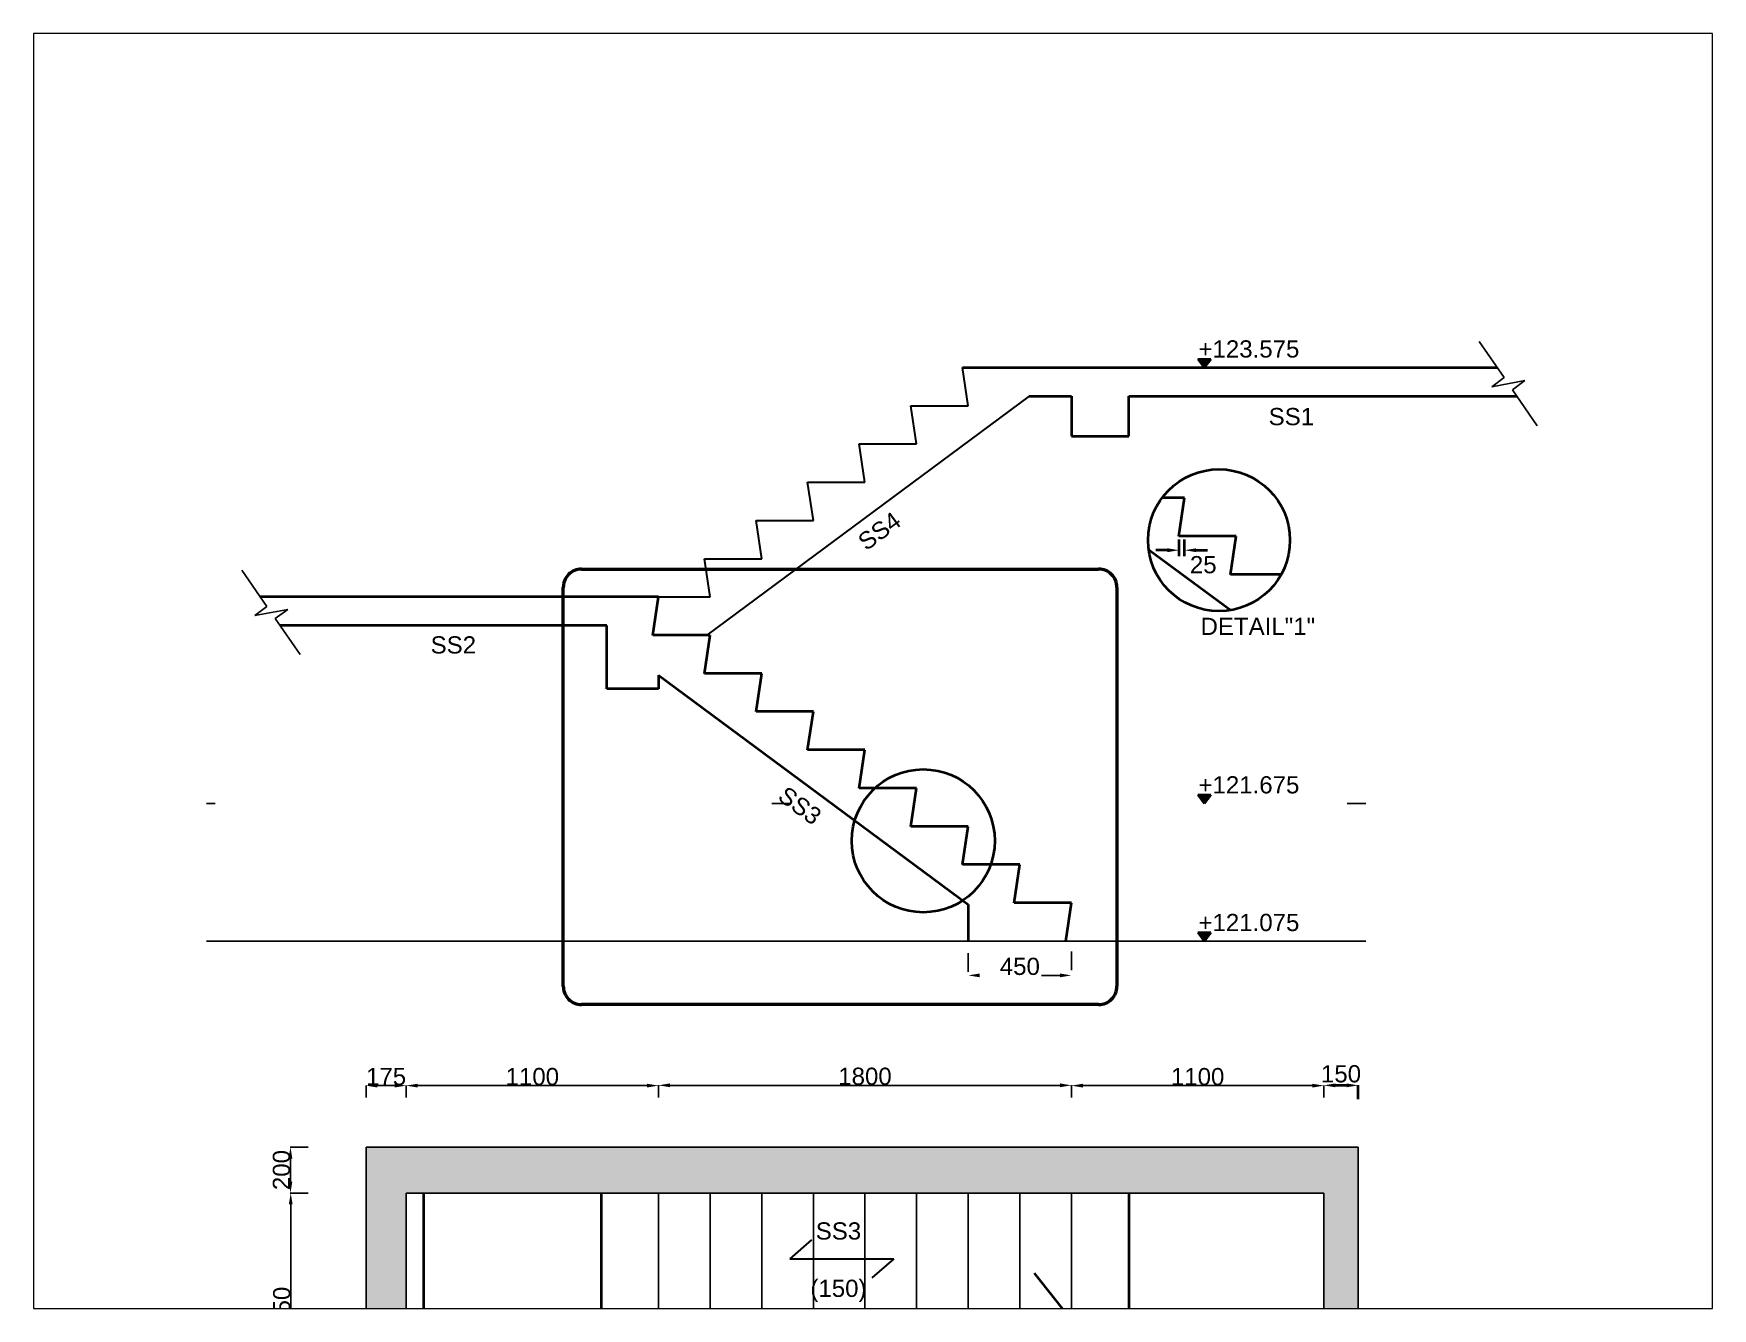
# Paper-space layout 'Layout1' of a CAD drawing. Header units: millimetres. Extents: x 0 to 257, y 0 to 195.
# The model-space entities are those that its viewports show. They can reach past a viewport. Long polylines and large blocks are cut down to what shows.
import ezdxf

# ---------------------------------------------------------------- set-up
doc = ezdxf.new("R2010")
doc.units = ezdxf.units.MM
doc.linetypes.add('ACAD_ISO02W100', pattern=[15, 12, -3])
doc.linetypes.add('ACAD_ISO07W100', pattern=[3, 0, -3])
doc.layers.get('0').update_dxf_attribs({"lineweight": 25})
for name, color, linetype, lineweight in [('sb', 40, 'Continuous', 40), ('ss', 110, 'Continuous', 40), ('stairs', 10, 'Continuous', 40)]:
    doc.layers.add(name, color=color, linetype=linetype, lineweight=lineweight)
doc.layers.add('Size', color=180, linetype='Continuous', lineweight=40, plot=False)
doc.styles.get("Standard").update_dxf_attribs({"font": 'arial.ttf'})
doc.dimstyles.new('ISO-25', dxfattribs={"dimtxt": 75, "dimasz": 50, "dimexe": 1.25, "dimexo": 0.625, "dimtad": 1, "dimtxsty": 'Standard', "dimcen": 2.5, "dimadec": 0, "dimazin": 0, "dimtfac": 1, "dimtmove": 2, "dimatfit": 3, "dimfxl": 1, "dimarcsym": 0})

# ---------------------------------------------------------------- blocks, each defined once
blk = doc.blocks.new('*D4')
at = {"layer": 'Defpoints', "color": 0, "linetype": 'ACAD_ISO07W100', "transparency": 16777216}
for p in [(2265.7, 709.6), (2715.7, 717), (2265.7, 612.7)]:
    blk.add_point(p, dxfattribs=at)
at = {"layer": 'Size', "color": 0, "linetype": 'ACAD_ISO07W100', "lineweight": -2, "transparency": 16777216}
for p, q in [((2265.7, 708.9), (2265.7, 611.5)), ((2715.7, 716.3), (2715.7, 611.5)), ((2665.7, 612.7), (2315.7, 612.7))]:
    blk.add_line(p, q, dxfattribs=at)
at = {"layer": 'Size', "color": 0, "linetype": 'ACAD_ISO07W100', "transparency": 16777216}
for points in [[(2315.7, 621), (2315.7, 604.4), (2265.7, 612.7)], [(2665.7, 621), (2665.7, 604.4), (2715.7, 612.7)]]:
    blk.add_solid(points, dxfattribs=at)
at = {"layer": 'Size', "color": 0, "linetype": 'ACAD_ISO07W100', "transparency": 16777216, "insert": (2490.7, 651.6), "char_height": 75, "attachment_point": 5}
blk.add_mtext('450', dxfattribs=at)
blk = doc.blocks.new('*D7')
at = {"layer": 'Defpoints', "color": 0, "transparency": 16777216}
for p in [(-184.3, 80.6), (915.7, 132.3), (915.7, 80.6)]:
    blk.add_point(p, dxfattribs=at)
at = {"layer": 'Size', "color": 0, "lineweight": -2, "transparency": 16777216}
for p, q in [((-184.3, 81.2), (-184.3, 133.5)), ((-134.3, 132.3), (865.7, 132.3)), ((915.7, 81.2), (915.7, 133.5))]:
    blk.add_line(p, q, dxfattribs=at)
at = {"layer": 'Size', "color": 0, "transparency": 16777216}
for points in [[(-134.3, 140.6), (-134.3, 124), (-184.3, 132.3)], [(865.7, 140.6), (865.7, 124), (915.7, 132.3)]]:
    blk.add_solid(points, dxfattribs=at)
at = {"layer": 'Size', "color": 0, "transparency": 16777216, "insert": (365.7, 171.2), "char_height": 75, "attachment_point": 5}
blk.add_mtext('1100', dxfattribs=at)
blk = doc.blocks.new('*D8')
at = {"layer": 'Defpoints', "color": 0, "transparency": 16777216}
for p in [(915.7, 80.6), (2715.7, 133.5), (2715.7, 80.6)]:
    blk.add_point(p, dxfattribs=at)
at = {"layer": 'Size', "color": 0, "lineweight": -2, "transparency": 16777216}
for p, q in [((915.7, 81.2), (915.7, 134.8)), ((965.7, 133.5), (2665.7, 133.5)), ((2715.7, 81.2), (2715.7, 134.8))]:
    blk.add_line(p, q, dxfattribs=at)
at = {"layer": 'Size', "color": 0, "transparency": 16777216}
for points in [[(965.7, 141.9), (965.7, 125.2), (915.7, 133.5)], [(2665.7, 141.9), (2665.7, 125.2), (2715.7, 133.5)]]:
    blk.add_solid(points, dxfattribs=at)
at = {"layer": 'Size', "color": 0, "transparency": 16777216, "insert": (1815.7, 172.5), "char_height": 75, "attachment_point": 5}
blk.add_mtext('1800', dxfattribs=at)
blk = doc.blocks.new('*D9')
at = {"layer": 'Defpoints', "color": 0, "transparency": 16777216}
for p in [(2715.7, 132.1), (2715.7, 80.6), (3815.7, 80.6)]:
    blk.add_point(p, dxfattribs=at)
at = {"layer": 'Size', "color": 0, "lineweight": -2, "transparency": 16777216}
for p, q in [((2715.7, 81.2), (2715.7, 133.4)), ((3765.7, 132.1), (2765.7, 132.1)), ((3815.7, 81.2), (3815.7, 133.4))]:
    blk.add_line(p, q, dxfattribs=at)
at = {"layer": 'Size', "color": 0, "transparency": 16777216}
for points in [[(2765.7, 140.4), (2765.7, 123.8), (2715.7, 132.1)], [(3765.7, 140.4), (3765.7, 123.8), (3815.7, 132.1)]]:
    blk.add_solid(points, dxfattribs=at)
at = {"layer": 'Size', "color": 0, "transparency": 16777216, "insert": (3265.7, 171), "char_height": 75, "attachment_point": 5}
blk.add_mtext('1100', dxfattribs=at)
blk = doc.blocks.new('*D12')
at = {"layer": 'Defpoints', "color": 0, "transparency": 16777216}
for p in [(-359.3, 132.3), (-359.3, 80.6), (-184.3, 80.6)]:
    blk.add_point(p, dxfattribs=at)
at = {"layer": 'Size', "color": 0, "lineweight": -2, "transparency": 16777216}
for p, q in [((-359.3, 81.2), (-359.3, 133.5)), ((-234.3, 132.3), (-309.3, 132.3)), ((-184.3, 81.2), (-184.3, 133.5))]:
    blk.add_line(p, q, dxfattribs=at)
at = {"layer": 'Size', "color": 0, "transparency": 16777216}
for points in [[(-309.3, 140.6), (-309.3, 124), (-359.3, 132.3)], [(-234.3, 140.6), (-234.3, 124), (-184.3, 132.3)]]:
    blk.add_solid(points, dxfattribs=at)
at = {"layer": 'Size', "color": 0, "transparency": 16777216, "insert": (-271.8, 171.2), "char_height": 75, "attachment_point": 5}
blk.add_mtext('175', dxfattribs=at)
blk = doc.blocks.new('*D13')
at = {"layer": 'Defpoints', "color": 0, "transparency": 16777216}
for p in [(-611.3, -335.8), (-687.4, -1385.8), (-611.3, -1385.8)]:
    blk.add_point(p, dxfattribs=at)
at = {"layer": 'Size', "color": 0, "lineweight": -2, "transparency": 16777216}
for p, q in [((-611.9, -335.8), (-688.7, -335.8)), ((-687.4, -385.8), (-687.4, -1335.8)), ((-611.9, -1385.8), (-688.7, -1385.8))]:
    blk.add_line(p, q, dxfattribs=at)
at = {"layer": 'Size', "color": 0, "transparency": 16777216}
for points in [[(-695.8, -385.8), (-679.1, -385.8), (-687.4, -335.8)], [(-695.8, -1335.8), (-679.1, -1335.8), (-687.4, -1385.8)]]:
    blk.add_solid(points, dxfattribs=at)
at = {"layer": 'Size', "color": 0, "transparency": 16777216, "insert": (-726.3, -860.8), "char_height": 75, "attachment_point": 5, "rotation": 90}
blk.add_mtext('1050', dxfattribs=at)
blk = doc.blocks.new('*D16')
at = {"layer": 'Defpoints', "color": 0, "transparency": 16777216}
for p in [(-688.7, -135.8), (-611.3, -135.8), (-611.3, -335.8)]:
    blk.add_point(p, dxfattribs=at)
at = {"layer": 'Size', "color": 0, "lineweight": -2, "transparency": 16777216}
for p, q in [((-611.9, -135.8), (-689.9, -135.8)), ((-688.7, -285.8), (-688.7, -185.8)), ((-611.9, -335.8), (-689.9, -335.8))]:
    blk.add_line(p, q, dxfattribs=at)
at = {"layer": 'Size', "color": 0, "transparency": 16777216}
for points in [[(-697, -185.8), (-680.3, -185.8), (-688.7, -135.8)], [(-697, -285.8), (-680.3, -285.8), (-688.7, -335.8)]]:
    blk.add_solid(points, dxfattribs=at)
at = {"layer": 'Size', "color": 0, "transparency": 16777216, "insert": (-727.6, -235.8), "char_height": 75, "attachment_point": 5, "rotation": 90}
blk.add_mtext('200', dxfattribs=at)

msp = doc.modelspace()

# ---------------------------------------------------------------- hatches: boundary and pattern name
h = msp.add_hatch()
h.set_pattern_fill('AR-CONC', color=256)
h.paths.add_polyline_path([(3965.7, -135.829), (-359.3, -135.829), (-359.3, -2735.829), (2715.7, -2735.829), (2715.7, -2585.829), (-184.3, -2585.829), (-184.3, -335.829), (3815.7, -335.829), (3815.7, -2735.829), (3965.7, -2735.829)])
at = {"layer": 'Size', "linetype": 'ACAD_ISO07W100'}
h = msp.add_hatch(color=256, dxfattribs=at)
h.dxf.hatch_style = 1
h.paths.add_polyline_path([(3323.561, 3299.075), (3265.987, 3299.075), (3294.774, 3262.42)])
h = msp.add_hatch(color=256, dxfattribs=at)
h.dxf.hatch_style = 1
h.paths.add_polyline_path([(3323.561, 1399.075), (3265.987, 1399.075), (3294.774, 1362.42)])
h = msp.add_hatch(color=256, dxfattribs=at)
h.dxf.hatch_style = 1
h.paths.add_polyline_path([(3323.561, 799.075), (3265.987, 799.075), (3294.774, 762.42)])

# ---------------------------------------------------------------- linework, layer by layer
for p, q in [((4492.602, 3375.8), (4601.392, 3218.118)), ((4601.392, 3218.118), (4547.918, 3178.383)), ((4547.918, 3178.383), (4691.742, 3205.232)), ((4691.742, 3205.232), (4637.89, 3165.217)), ((4637.89, 3165.217), (4745.995, 3008.527)), ((-899.841, 2378.592), (-791.051, 2220.91)), ((-791.051, 2220.91), (-844.525, 2181.175)), ((-844.525, 2181.175), (-700.701, 2208.024)), ((-700.701, 2208.024), (-754.553, 2168.009)), ((-754.553, 2168.009), (-646.448, 2011.319)), ((3998.396, 762.42), (-1054.942, 762.42)), ((-359.3, -135.829), (-359.3, -2735.829)), ((-359.3, -135.829), (3965.7, -135.829)), ((3965.7, -135.829), (3965.7, -2735.829)), ((-184.3, -335.829), (3815.7, -335.829)), ((-184.3, -335.829), (-184.3, -2585.829)), ((915.7, -335.829), (915.7, -1535.829)), ((1140.7, -335.829), (1140.7, -1385.829)), ((1365.7, -335.829), (1365.7, -1385.829)), ((1590.7, -335.829), (1590.7, -1385.829)), ((1815.7, -335.829), (1815.7, -1385.829)), ((2040.7, -335.829), (2040.7, -1385.829)), ((2265.7, -335.829), (2265.7, -1385.829)), ((2490.7, -335.829), (2490.7, -1385.829)), ((2715.7, -335.829), (2715.7, -1535.829)), ((3815.7, -335.829), (3815.7, -2735.829))]:
    msp.add_line(p, q)
at = {"linetype": 'ACAD_ISO07W100'}
msp.add_line((3998.396, 1362.42), (-1054.942, 1362.42), dxfattribs=at)
at = {"linetype": 'ACAD_ISO02W100', "lineweight": 50}
msp.add_lwpolyline([(580.442, 2383.886), (2834.064, 2383.886, -0.41421356), (2914.064, 2303.886), (2914.064, 565.53, -0.41421356), (2834.064, 485.53), (580.442, 485.53, -0.41421356), (500.442, 565.53), (500.442, 2303.886, -0.41421356)], format="xyb", close=True, dxfattribs=at)
at = {"layer": 'sb'}
for p, q in [((2715.7, 3137.42), (2715.7, 2962.42)), ((2965.7, 2962.42), (2965.7, 3137.42)), ((2715.7, 2962.42), (2965.7, 2962.42)), ((690.7, 1862.42), (690.7, 2137.42)), ((915.7, 1921.679), (915.7, 1862.42)), ((915.7, 1862.42), (690.7, 1862.42))]:
    msp.add_line(p, q, dxfattribs=at)
at = {"layer": 'sb', "linetype": 'ACAD_ISO02W100'}
for p, q in [((-109.3, -335.829), (-109.3, -2585.829)), ((665.7, -335.829), (665.7, -2585.829)), ((2965.7, -335.829), (2965.7, -2585.829))]:
    msp.add_line(p, q, dxfattribs=at)
at = {"layer": 'Size'}
for p, q in [((3265.987, 3299.075), (3294.774, 3262.42)), ((3323.561, 3299.075), (3294.774, 3262.42)), ((3184.077, 2512.301), (3184.077, 2439.279)), ((3209.077, 2439.917), (3209.077, 2512.303)), ((3134.077, 2465.861), (3084.077, 2465.861)), ((3259.077, 2465.861), (3309.077, 2465.861)), ((3265.987, 1399.075), (3294.774, 1362.42)), ((3323.561, 1399.075), (3294.774, 1362.42)), ((3265.987, 799.075), (3294.774, 762.42)), ((3323.561, 799.075), (3294.774, 762.42)), ((3915.7, 133.354), (3865.7, 133.354)), ((3965.7, 73.071), (3965.7, 134.604))]:
    msp.add_line(p, q, dxfattribs=at)
at = {"layer": 'Size', "lineweight": 30}
for p, q in [((1583.303, -540.171), (1487.559, -623.21)), ((1487.559, -623.21), (1940.99, -623.21)), ((1940.99, -623.21), (1845.245, -706.25))]:
    msp.add_line(p, q, dxfattribs=at)
at = {"layer": 'Size'}
for points in [[(3265.987, 3299.075), (3323.561, 3299.075)], [(3265.987, 1399.075), (3323.561, 1399.075)], [(3265.987, 799.075), (3323.561, 799.075)]]:
    msp.add_lwpolyline(points, dxfattribs=at)
at = {"layer": 'Size', "linetype": 'ACAD_ISO07W100'}
for points in [[(3134.077, 2474.194), (3134.077, 2457.528), (3184.077, 2465.861)], [(3259.077, 2474.194), (3259.077, 2457.528), (3209.077, 2465.861)]]:
    msp.add_solid(points, dxfattribs=at)
at = {"layer": 'Size'}
for points in [[(3865.7, 141.687), (3865.7, 125.02), (3815.7, 133.354)], [(3915.7, 141.687), (3915.7, 125.02), (3965.7, 133.354)]]:
    msp.add_solid(points, dxfattribs=at)
at = {"layer": 'ss'}
for p, q in [((2240.7, 3262.42), (4570.826, 3262.42)), ((2531.951, 3137.42), (2715.7, 3137.42)), ((2965.7, 3137.42), (4657.067, 3137.42)), ((915.7, 2262.42), (-819.69, 2262.42)), ((690.7, 2137.42), (-733.449, 2137.42))]:
    msp.add_line(p, q, dxfattribs=at)
at = {"layer": 'stairs', "linetype": 'ACAD_ISO02W100', "lineweight": 30}
for p, q in [((2265.7, 3095.754), (2240.7, 3262.42)), ((2531.951, 3137.42), (1125.701, 2095.754)), ((2040.7, 2929.087), (2015.7, 3095.754)), ((2015.7, 3095.754), (2265.7, 3095.754)), ((1815.7, 2762.42), (1790.7, 2929.087)), ((1790.7, 2929.087), (2040.7, 2929.087)), ((1590.7, 2595.754), (1565.7, 2762.42)), ((1565.7, 2762.42), (1815.7, 2762.42)), ((1365.7, 2429.087), (1340.7, 2595.754)), ((1340.7, 2595.754), (1590.7, 2595.754)), ((1140.7, 2262.42), (1115.7, 2429.087)), ((1115.7, 2429.087), (1365.7, 2429.087)), ((915.7, 2262.42), (1140.7, 2262.42))]:
    msp.add_line(p, q, dxfattribs=at)
at = {"layer": 'stairs'}
for p, q in [((3209.077, 2693.878), (3110.526, 2693.878)), ((3184.077, 2527.212), (3209.077, 2693.878)), ((3434.077, 2527.212), (3184.077, 2527.212)), ((3434.077, 2527.212), (3184.077, 2527.212)), ((3409.077, 2360.545), (3434.077, 2527.212)), ((3052.132, 2469.393), (3409.851, 2204.416)), ((3629.883, 2360.545), (3409.077, 2360.545)), ((890.7, 2095.754), (915.7, 2262.42)), ((1140.7, 2095.754), (890.7, 2095.754)), ((1115.7, 1929.087), (1140.7, 2095.754)), ((915.7, 1921.679), (2265.7, 921.68)), ((1365.7, 1929.087), (1115.7, 1929.087)), ((1340.7, 1762.42), (1365.7, 1929.087)), ((1590.7, 1762.42), (1340.7, 1762.42)), ((1565.7, 1595.754), (1590.7, 1762.42)), ((1815.7, 1595.754), (1565.7, 1595.754)), ((1790.7, 1429.087), (1815.7, 1595.754)), ((2040.7, 1429.087), (1790.7, 1429.087)), ((2015.7, 1262.42), (2040.7, 1429.087)), ((2265.7, 1262.42), (2015.7, 1262.42)), ((2240.7, 1095.754), (2265.7, 1262.42)), ((2490.7, 1095.754), (2240.7, 1095.754)), ((2465.7, 929.087), (2490.7, 1095.754)), ((2265.7, 921.68), (2265.7, 762.42)), ((2715.7, 929.087), (2465.7, 929.087)), ((2690.7, 762.42), (2715.7, 929.087)), ((2694.606, -861.81), (2554.039, -684.795)), ((577.967, -2062.287), (577.967, -861.81)), ((577.967, -861.81), (2694.606, -861.81)), ((2694.606, -861.81), (2554.039, -1038.825))]:
    msp.add_line(p, q, dxfattribs=at)
for centre, radius in [((3358.809, 2509.458), 309.283), ((2069.773, 1199.202), 311.687)]:
    msp.add_circle(centre, radius, dxfattribs=at)

# ---------------------------------------------------------------- texts
at = {"layer": 'Size', "linetype": 'ACAD_ISO07W100', "char_height": 75, "attachment_point": 1}
for s, gutter_width, insert in [('+123.575', 80.155, (3269.367, 3380.859)), ('SS1', 80.155, (3575.313, 3085.96)), ('DETAIL"1"', 437.818, (3278.459, 2171.5)), ('SS2', 80.155, (-77.538, 2090.771)), ('+121.675', 80.155, (3269.367, 1480.859)), ('+121.075', 80.155, (3269.367, 880.859))]:
    msp.add_mtext_dynamic_manual_height_columns(s, width=123.67931, gutter_width=gutter_width, heights=[79.452], dxfattribs=dict(at, insert=insert))
at = {"layer": 'Size', "linetype": 'ACAD_ISO07W100', "char_height": 75, "attachment_point": 5}
for s, insert, rotation in [('SS4', (1878.711, 2549.242), 36.5288554), ('SS3', (1531.827, 1352.654), 323.4711446)]:
    msp.add_mtext(s, dxfattribs=dict(at, insert=insert, rotation=rotation))
for s, insert in [('25', (3290.107, 2402.404)), ('SS3\\P\\P(150)', (1700.094, -637.522))]:
    msp.add_mtext(s, dxfattribs=dict(at, insert=insert))
at = {"layer": 'Size', "insert": (3890.7, 183.354), "char_height": 75, "attachment_point": 5}
msp.add_mtext('150', dxfattribs=at)

# ---------------------------------------------------------------- dimensions: what is measured, and where the dimension line sits
at = {"layer": 'Size', "linetype": 'ACAD_ISO07W100'}
dim = msp.add_linear_dim(base=(2265.7, 612.716), p1=(2715.7, 716.967), p2=(2265.7, 709.559), dimstyle='ISO-25', dxfattribs=at)
dim.commit()
dim.dimension.update_dxf_attribs({"geometry": '*D4', "text_midpoint": (2490.7, 651.633)})
at = {"layer": 'Size'}
for base, p1, p2, picture, middle in [((-359.3, 132.284), (-184.3, 80.605), (-359.3, 80.605), '*D12', (-271.8, 171.202)), ((915.7, 132.284), (-184.3, 80.605), (915.7, 80.605), '*D7', (365.7, 171.202)), ((2715.7, 133.534), (915.7, 80.605), (2715.7, 80.605), '*D8', (1815.7, 172.452)), ((2715.7, 132.104), (3815.7, 80.605), (2715.7, 80.605), '*D9', (3265.7, 171.021))]:
    dim = msp.add_linear_dim(base=base, p1=p1, p2=p2, dimstyle='ISO-25', dxfattribs=at)
    dim.commit()
    dim.dimension.update_dxf_attribs({"geometry": picture, "text_midpoint": middle})
for base, p2, picture, middle in [((-688.68, -135.829), (-611.321, -135.829), '*D16', (-727.597, -235.829)), ((-687.43, -1385.829), (-611.321, -1385.829), '*D13', (-726.347, -860.829))]:
    dim = msp.add_linear_dim(base=base, p1=(-611.321, -335.829), p2=p2, angle=90, dimstyle='ISO-25', dxfattribs=at)
    dim.commit()
    dim.dimension.update_dxf_attribs({"geometry": picture, "text_midpoint": middle})

psp = doc.layouts.get("Layout1")

# ---------------------------------------------------------------- viewports
at = {"layer": 'stairs', "linetype": 'ACAD_ISO02W100', "view_target_point": (662.776, 1999.516)}
psp.add_viewport(center=(128.68, 97.38), size=(257.29, 195.3655), view_center_point=(1187.874, -60.001), view_height=5556.68652, dxfattribs=at)

doc.saveas('drawing.dxf')
